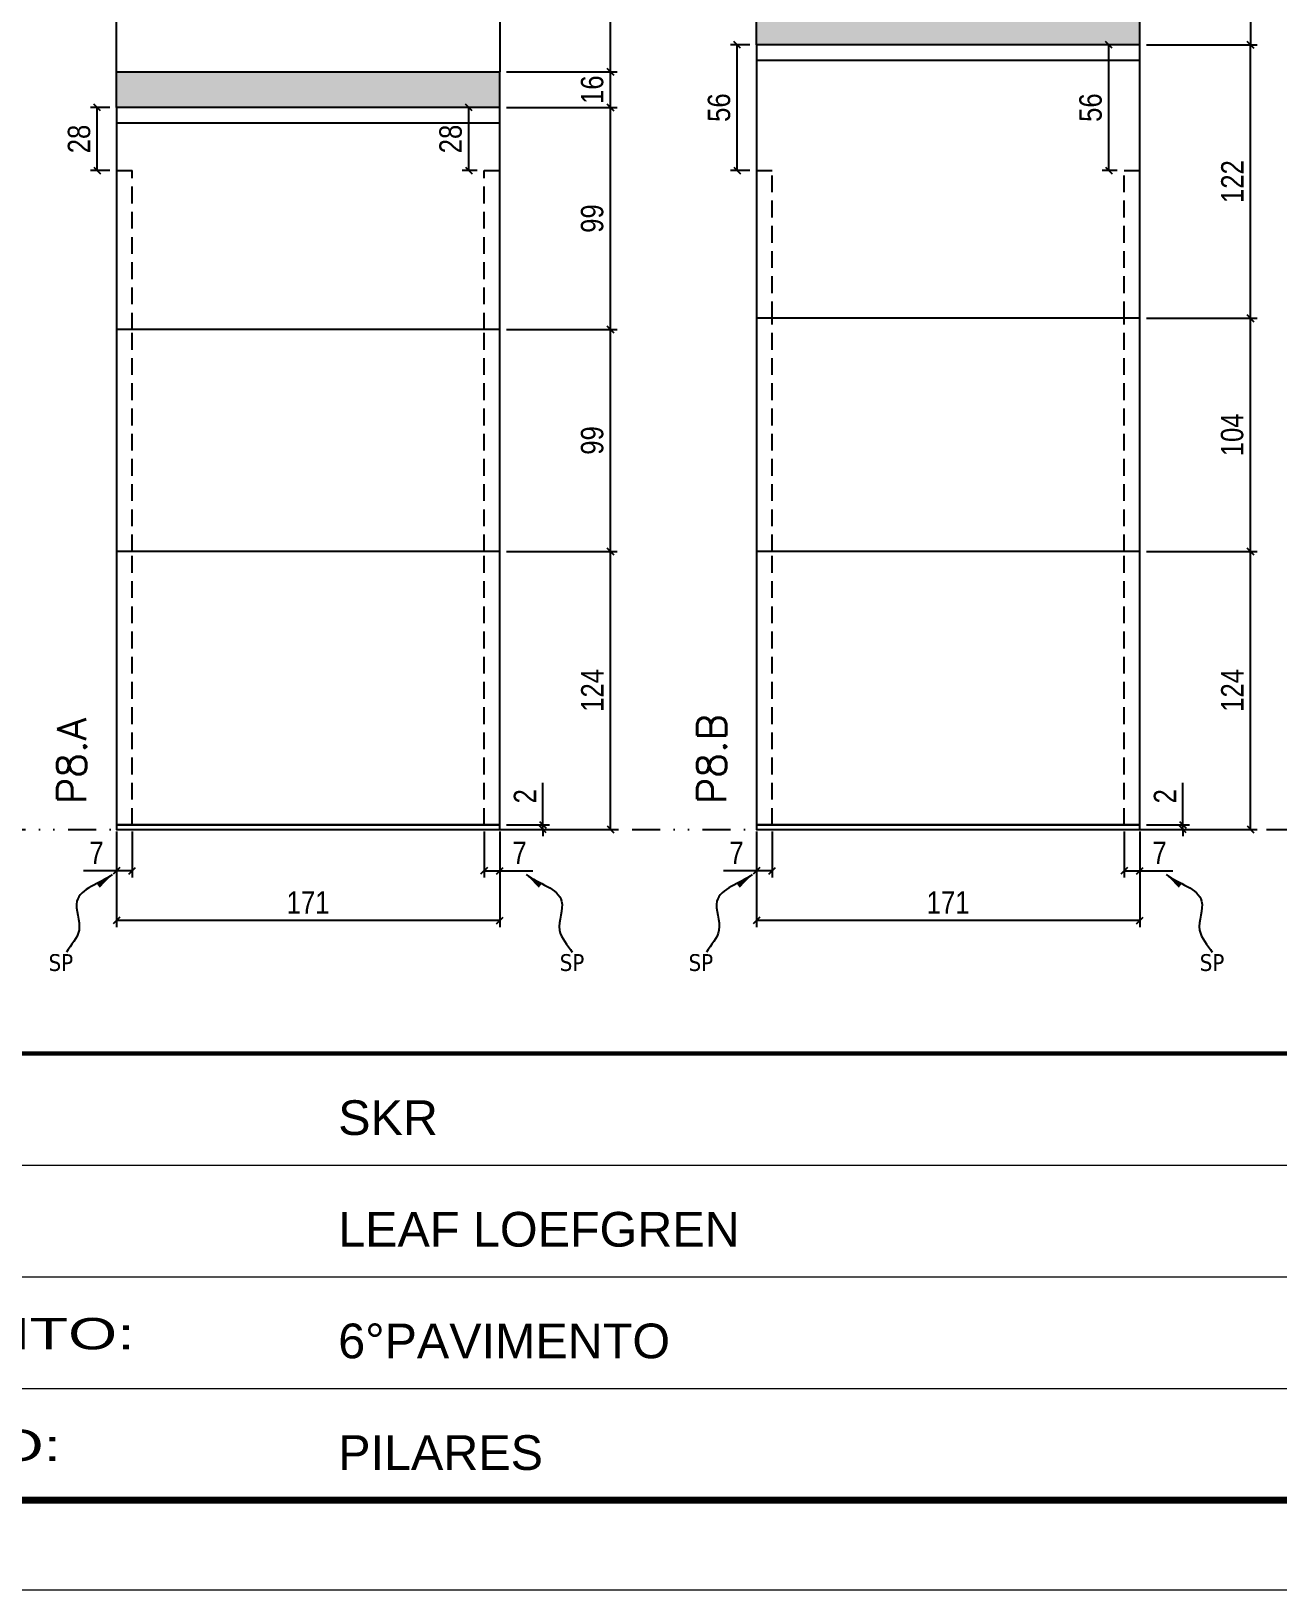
# Model space of a CAD drawing. Extents: x 14400 to 27878, y -21631 to 6985.
# Drawn here: x 18159 to 18715, y 3638 to 4333 of the extents above; entities that cross this region are included whole.
import ezdxf

# ---------------------------------------------------------------- set-up
doc = ezdxf.new("R2010")
doc.units = 0
for name, pattern in [('CONTINUO', [0]), ('DASHED', [0.75, 0.5, -0.25]), ('DIVIDE2', [0.625, 0.25, -0.125, 0, -0.125, 0, -0.125]), ('HIDDEN', [0.375, 0.25, -0.125])]:
    doc.linetypes.add(name, pattern=pattern)
for name, color, linetype in [('COTA', 241, 'Continuous'), ('Nível', 160, 'Continuous'), ('Painéis', 200, 'Continuous'), ('SARR_2.2x7', 40, 'Continuous'), ('Sarrafo de Pressão', 42, 'HIDDEN'), ('texto', 7, 'Continuous')]:
    doc.layers.add(name, color=color, linetype=linetype)
for name, color, linetype, lineweight in [('Folhas', 255, 'Continuous', 9), ('SARRAFO DE PRESSAO', 251, 'DASHED', 9), ('Texto Seção', 7, 'Continuous', 15)]:
    doc.layers.add(name, color=color, linetype=linetype, lineweight=lineweight)
doc.styles.add('ARIAL', font='arial.ttf')
doc.styles.add('COTA TECNICA', font='techl___.ttf', dxfattribs={"height": 10})
doc.styles.add('COTA TECNICA-50', font='techl___.ttf', dxfattribs={"height": 10})
doc.styles.add('REGUA-120', font='ROMANS.shx', dxfattribs={"height": 15})
doc.styles.get("Standard").update_dxf_attribs({"font": 'arial.ttf'})
doc.styles.add('Tecnologia', font='')
doc.styles.get('Tecnologia').set_extended_font_data('Forgotten Futurist')
doc.dimstyles.new('COTA PAINEL-50', dxfattribs={"dimtxt": 10, "dimasz": 3, "dimexe": 3, "dimexo": 3, "dimgap": 3, "dimtad": 1, "dimdec": 1, "dimzin": 12, "dimdsep": 46, "dimtxsty": 'COTA TECNICA-50', "dimblk1": 'OBLIQUE', "dimblk2": 'OBLIQUE', "dimsah": 1, "dimcen": 0.9, "dimclrd": 4, "dimclre": 4, "dimclrt": 240, "dimadec": 1, "dimazin": 3, "dimtfac": 1, "dimtdec": 1, "dimtmove": 0, "dimatfit": 3, "dimfxl": 1, "dimtolj": 1, "dimtzin": 12, "dimarcsym": 0})
doc.dimstyles.new('PAINEL', dxfattribs={"dimtxt": 10, "dimasz": 3, "dimexe": 3, "dimexo": 3, "dimgap": 3, "dimtad": 1, "dimdec": 1, "dimzin": 12, "dimdsep": 46, "dimtxsty": 'COTA TECNICA', "dimblk1": 'OBLIQUE', "dimblk2": 'OBLIQUE', "dimsah": 1, "dimcen": 0.9, "dimclrd": 4, "dimclre": 4, "dimclrt": 240, "dimadec": 1, "dimazin": 3, "dimtfac": 1, "dimtdec": 1, "dimtmove": 0, "dimatfit": 3, "dimfxl": 1, "dimtolj": 1, "dimtzin": 12, "dimarcsym": 0})
doc.dimstyles.get("Standard").update_dxf_attribs({"dimtxt": 0.18, "dimasz": 0.18, "dimexe": 0.18, "dimexo": 0.0625, "dimgap": 0.09, "dimtad": 0, "dimtih": 1, "dimtoh": 1, "dimdec": 4, "dimzin": 0, "dimdsep": 46, "dimtxsty": 'Standard', "dimcen": 0.09, "dimadec": 0, "dimazin": 0, "dimtfac": 1, "dimtdec": 4, "dimtofl": 0, "dimtmove": 0, "dimatfit": 3, "dimfxl": 1, "dimtolj": 1, "dimtzin": 0, "dimarcsym": 0})

# ---------------------------------------------------------------- blocks, each defined once
blk = doc.blocks.new('9999999999')
at = {"color": 30, "linetype": 'CONTINUO'}
for p, q in [((98564.56, 34379.64), (99583.98, 34379.64)), ((98564.56, 34329.83), (99487.98, 34329.83)), ((98564.56, 34280.02), (99487.98, 34280.02))]:
    blk.add_line(p, q, dxfattribs=at)
at = {"color": 30, "linetype": 'CONTINUO', "const_width": 2}
blk.add_lwpolyline([(99583.98, 34230.21), (99583.98, 34414.45, 0.414214), (99568.98, 34429.45), (98228.98, 34429.45, 0.414214), (98213.98, 34414.45), (98213.98, 34245.21, 0.414214), (98228.98, 34230.21), (99583.98, 34230.21)], format="xyb", dxfattribs=at)
at = {"layer": 'Folhas'}
blk.add_lwpolyline([(98138.98, 34190.21), (99623.98, 34190.21), (99623.98, 35240.21), (98138.98, 35240.21)], close=True, dxfattribs=at)
at = {"layer": 'Folhas', "color": 30, "const_width": 3}
blk.add_lwpolyline([(98213.98, 34230.21), (99583.98, 34230.21), (99583.98, 35200.21), (98213.98, 35200.21)], close=True, dxfattribs=at)
at = {"color": 7, "linetype": 'Continuous', "ltscale": 5, "style": 'ARIAL'}
for s, height, p in [('SKR', 15.483, (98837.68, 34393.13)), ('LEAF LOEFGREN', 15.4829, (98837.68, 34343.32)), ('6°PAVIMENTO', 15.4829, (98837.68, 34293.51)), ('PILARES', 15.483, (98837.68, 34243.7))]:
    blk.add_text(s, height=height, dxfattribs=at).set_placement(p)
at = {"layer": 'Folhas', "color": 7, "style": 'Tecnologia', "width": 1.5}
for s, p in [('PAVIMENTO:', (98573.65, 34297.5)), ('PROJETO:', (98573.65, 34247.69))]:
    blk.add_text(s, height=14, dxfattribs=at).set_placement(p)
blk = doc.blocks.new('_Oblique')
at = {"color": 0, "linetype": 'ByBlock', "lineweight": -2}
blk.add_line((-0.5, -0.5), (0.5, 0.5), dxfattribs=at)
blk = doc.blocks.new('*D2675')
at = {"layer": 'COTA', "color": 4, "lineweight": -2, "transparency": 16777216}
for p, q in [((18196.72, 3975.86), (18196.72, 3933.18)), ((18367.72, 3975.86), (18367.72, 3933.18)), ((18367.72, 3936.18), (18196.72, 3936.18))]:
    blk.add_line(p, q, dxfattribs=at)
at = {"layer": 'Defpoints', "color": 0, "transparency": 16777216}
for p in [(18196.72, 3978.86), (18367.72, 3978.86), (18196.72, 3936.18)]:
    blk.add_point(p, dxfattribs=at)
at = {"layer": 'COTA', "color": 4, "lineweight": -2, "transparency": 16777216, "xscale": 3, "yscale": 3, "zscale": 3, "rotation": 180}
blk.add_blockref('_Oblique', (18196.72, 3936.18), dxfattribs=at)
at = {"layer": 'COTA', "color": 4, "lineweight": -2, "transparency": 16777216, "xscale": 3, "yscale": 3, "zscale": 3}
blk.add_blockref('_Oblique', (18367.72, 3936.18), dxfattribs=at)
at = {"layer": 'COTA', "color": 240, "transparency": 16777216, "insert": (18282.22, 3944.26), "char_height": 10, "attachment_point": 5, "style": 'COTA TECNICA'}
blk.add_mtext('\\A1;171', dxfattribs=at)
blk = doc.blocks.new('*D2676')
at = {"layer": 'COTA', "color": 4, "lineweight": -2, "transparency": 16777216}
for p, q in [((18360.72, 3975.86), (18360.72, 3955.35)), ((18367.72, 3973.86), (18367.72, 3955.35)), ((18360.72, 3958.35), (18367.72, 3958.35)), ((18367.72, 3958.35), (18382.46, 3958.35))]:
    blk.add_line(p, q, dxfattribs=at)
at = {"layer": 'Defpoints', "color": 0, "transparency": 16777216}
for p in [(18360.72, 3978.86), (18367.72, 3976.86), (18367.72, 3958.35)]:
    blk.add_point(p, dxfattribs=at)
at = {"layer": 'COTA', "color": 4, "lineweight": -2, "transparency": 16777216, "xscale": 3, "yscale": 3, "zscale": 3, "rotation": 180}
blk.add_blockref('_Oblique', (18360.72, 3958.35), dxfattribs=at)
at = {"layer": 'COTA', "color": 4, "lineweight": -2, "transparency": 16777216, "xscale": 3, "yscale": 3, "zscale": 3}
blk.add_blockref('_Oblique', (18367.72, 3958.35), dxfattribs=at)
at = {"layer": 'COTA', "color": 240, "transparency": 16777216, "insert": (18376.59, 3966.42), "char_height": 10, "attachment_point": 5, "style": 'COTA TECNICA-50'}
blk.add_mtext('\\A1;7', dxfattribs=at)
blk = doc.blocks.new('*D2677')
at = {"layer": 'COTA', "color": 4, "lineweight": -2, "transparency": 16777216}
for p, q in [((18196.72, 3973.86), (18196.72, 3955.35)), ((18203.72, 3975.86), (18203.72, 3955.35)), ((18196.72, 3958.35), (18181.99, 3958.35)), ((18203.72, 3958.35), (18196.72, 3958.35))]:
    blk.add_line(p, q, dxfattribs=at)
at = {"layer": 'Defpoints', "color": 0, "transparency": 16777216}
for p in [(18203.72, 3978.86), (18196.72, 3976.86), (18196.72, 3958.35)]:
    blk.add_point(p, dxfattribs=at)
at = {"layer": 'COTA', "color": 4, "lineweight": -2, "transparency": 16777216, "xscale": 3, "yscale": 3, "zscale": 3, "rotation": 180}
blk.add_blockref('_Oblique', (18196.72, 3958.35), dxfattribs=at)
at = {"layer": 'COTA', "color": 4, "lineweight": -2, "transparency": 16777216, "xscale": 3, "yscale": 3, "zscale": 3}
blk.add_blockref('_Oblique', (18203.72, 3958.35), dxfattribs=at)
at = {"layer": 'COTA', "color": 240, "transparency": 16777216, "insert": (18187.86, 3966.42), "char_height": 10, "attachment_point": 5, "style": 'COTA TECNICA-50'}
blk.add_mtext('\\A1;7', dxfattribs=at)
blk = doc.blocks.new('*D2679')
at = {"layer": 'COTA', "color": 4, "linetype": 'ByBlock', "lineweight": -2, "transparency": 16777216}
for p, q in [((18370.72, 4100.86), (18420.09, 4100.86)), ((18417.09, 3976.86), (18417.09, 4100.86)), ((18370.72, 3976.86), (18420.09, 3976.86))]:
    blk.add_line(p, q, dxfattribs=at)
at = {"layer": 'Defpoints', "color": 0, "linetype": 'ByBlock', "transparency": 16777216}
for p in [(18367.72, 4100.86), (18417.09, 4100.86), (18367.72, 3976.86)]:
    blk.add_point(p, dxfattribs=at)
at = {"layer": 'COTA', "color": 4, "linetype": 'ByBlock', "lineweight": -2, "transparency": 16777216, "xscale": 3, "yscale": 3, "zscale": 3}
for p, rotation in [((18417.09, 4100.86), 90), ((18417.09, 3976.86), 270)]:
    blk.add_blockref('_Oblique', p, dxfattribs=dict(at, rotation=rotation))
at = {"layer": 'COTA', "color": 240, "linetype": 'ByBlock', "transparency": 16777216, "insert": (18409.02, 4038.86), "char_height": 10, "attachment_point": 5, "rotation": 90, "style": 'COTA TECNICA'}
blk.add_mtext('\\A1;124', dxfattribs=at)
blk = doc.blocks.new('*D2678')
at = {"layer": 'COTA', "color": 4, "lineweight": -2, "transparency": 16777216}
for p, q in [((18386.98, 3978.86), (18386.98, 3997.66)), ((18370.72, 3978.86), (18389.98, 3978.86)), ((18386.98, 3976.86), (18386.98, 3978.86)), ((18370.72, 3976.86), (18389.98, 3976.86)), ((18386.98, 3976.86), (18386.98, 3973.86))]:
    blk.add_line(p, q, dxfattribs=at)
at = {"layer": 'Defpoints', "color": 0, "transparency": 16777216}
for p in [(18367.72, 3978.86), (18367.72, 3976.86), (18386.98, 3976.86)]:
    blk.add_point(p, dxfattribs=at)
at = {"layer": 'COTA', "color": 4, "lineweight": -2, "transparency": 16777216, "xscale": 3, "yscale": 3, "zscale": 3}
for p, rotation in [((18386.98, 3978.86), 270), ((18386.98, 3976.86), 90)]:
    blk.add_blockref('_Oblique', p, dxfattribs=dict(at, rotation=rotation))
at = {"layer": 'COTA', "color": 240, "transparency": 16777216, "insert": (18378.98, 3991.61), "char_height": 10, "attachment_point": 5, "rotation": 90, "style": 'COTA TECNICA-50'}
blk.add_mtext('\\A1;2', dxfattribs=at)
blk = doc.blocks.new('*D2680')
at = {"layer": 'COTA', "color": 4, "linetype": 'ByBlock', "lineweight": -2, "transparency": 16777216}
for p, q in [((18370.72, 4100.86), (18420.09, 4100.86)), ((18417.09, 3976.86), (18417.09, 4100.86)), ((18370.72, 3976.86), (18420.09, 3976.86))]:
    blk.add_line(p, q, dxfattribs=at)
at = {"layer": 'Defpoints', "color": 0, "linetype": 'ByBlock', "transparency": 16777216}
for p in [(18367.72, 4100.86), (18417.09, 4100.86), (18367.72, 3976.86)]:
    blk.add_point(p, dxfattribs=at)
at = {"layer": 'COTA', "color": 4, "linetype": 'ByBlock', "lineweight": -2, "transparency": 16777216, "xscale": 3, "yscale": 3, "zscale": 3}
for p, rotation in [((18417.09, 4100.86), 90), ((18417.09, 3976.86), 270)]:
    blk.add_blockref('_Oblique', p, dxfattribs=dict(at, rotation=rotation))
at = {"layer": 'COTA', "color": 240, "linetype": 'ByBlock', "transparency": 16777216, "insert": (18409.02, 4038.86), "char_height": 10, "attachment_point": 5, "rotation": 90, "style": 'COTA TECNICA'}
blk.add_mtext('\\A1;124', dxfattribs=at)
blk = doc.blocks.new('*D2681')
at = {"layer": 'COTA', "color": 4, "lineweight": -2, "transparency": 16777216}
for p, q in [((18370.72, 4199.86), (18420.09, 4199.86)), ((18417.09, 4100.86), (18417.09, 4199.86)), ((18370.72, 4100.86), (18420.09, 4100.86))]:
    blk.add_line(p, q, dxfattribs=at)
at = {"layer": 'Defpoints', "color": 0, "transparency": 16777216}
for p in [(18367.72, 4199.86), (18417.09, 4199.86), (18367.72, 4100.86)]:
    blk.add_point(p, dxfattribs=at)
at = {"layer": 'COTA', "color": 4, "lineweight": -2, "transparency": 16777216, "xscale": 3, "yscale": 3, "zscale": 3}
for p, rotation in [((18417.09, 4199.86), 90), ((18417.09, 4100.86), 270)]:
    blk.add_blockref('_Oblique', p, dxfattribs=dict(at, rotation=rotation))
at = {"layer": 'COTA', "color": 240, "transparency": 16777216, "insert": (18409, 4150.36), "char_height": 10, "attachment_point": 5, "rotation": 90, "style": 'COTA TECNICA-50'}
blk.add_mtext('\\A1;99', dxfattribs=at)
blk = doc.blocks.new('*D2682')
at = {"layer": 'COTA', "color": 4, "lineweight": -2, "transparency": 16777216}
for p, q in [((18370.72, 4298.86), (18420.09, 4298.86)), ((18417.09, 4199.86), (18417.09, 4298.86)), ((18370.72, 4199.86), (18420.09, 4199.86))]:
    blk.add_line(p, q, dxfattribs=at)
at = {"layer": 'Defpoints', "color": 0, "transparency": 16777216}
for p in [(18367.72, 4298.86), (18417.09, 4298.86), (18367.72, 4199.86)]:
    blk.add_point(p, dxfattribs=at)
at = {"layer": 'COTA', "color": 4, "lineweight": -2, "transparency": 16777216, "xscale": 3, "yscale": 3, "zscale": 3}
for p, rotation in [((18417.09, 4298.86), 90), ((18417.09, 4199.86), 270)]:
    blk.add_blockref('_Oblique', p, dxfattribs=dict(at, rotation=rotation))
at = {"layer": 'COTA', "color": 240, "transparency": 16777216, "insert": (18409, 4249.36), "char_height": 10, "attachment_point": 5, "rotation": 90, "style": 'COTA TECNICA'}
blk.add_mtext('\\A1;99', dxfattribs=at)
blk = doc.blocks.new('*D2683')
at = {"layer": 'COTA', "color": 4, "lineweight": -2, "transparency": 16777216}
for p, q in [((18193.72, 4298.86), (18185.2, 4298.86)), ((18188.2, 4270.86), (18188.2, 4298.86)), ((18193.72, 4270.86), (18185.2, 4270.86))]:
    blk.add_line(p, q, dxfattribs=at)
at = {"layer": 'Defpoints', "color": 0, "transparency": 16777216}
for p in [(18188.2, 4298.86), (18196.72, 4298.86), (18196.72, 4270.86)]:
    blk.add_point(p, dxfattribs=at)
at = {"layer": 'COTA', "color": 4, "lineweight": -2, "transparency": 16777216, "xscale": 3, "yscale": 3, "zscale": 3}
for p, rotation in [((18188.2, 4298.86), 90), ((18188.2, 4270.86), 270)]:
    blk.add_blockref('_Oblique', p, dxfattribs=dict(at, rotation=rotation))
at = {"layer": 'COTA', "color": 240, "transparency": 16777216, "insert": (18180.1, 4284.86), "char_height": 10, "attachment_point": 5, "rotation": 90, "style": 'COTA TECNICA'}
blk.add_mtext('\\A1;28', dxfattribs=at)
blk = doc.blocks.new('*D2684')
at = {"layer": 'COTA', "color": 4, "lineweight": -2, "transparency": 16777216}
for p, q in [((18357.72, 4298.86), (18350.94, 4298.86)), ((18353.94, 4270.86), (18353.94, 4298.86)), ((18357.72, 4270.86), (18350.94, 4270.86))]:
    blk.add_line(p, q, dxfattribs=at)
at = {"layer": 'Defpoints', "color": 0, "transparency": 16777216}
for p in [(18353.94, 4298.86), (18360.72, 4298.86), (18360.72, 4270.86)]:
    blk.add_point(p, dxfattribs=at)
at = {"layer": 'COTA', "color": 4, "lineweight": -2, "transparency": 16777216, "xscale": 3, "yscale": 3, "zscale": 3}
for p, rotation in [((18353.94, 4298.86), 90), ((18353.94, 4270.86), 270)]:
    blk.add_blockref('_Oblique', p, dxfattribs=dict(at, rotation=rotation))
at = {"layer": 'COTA', "color": 240, "transparency": 16777216, "insert": (18345.84, 4284.86), "char_height": 10, "attachment_point": 5, "rotation": 90, "style": 'COTA TECNICA'}
blk.add_mtext('\\A1;28', dxfattribs=at)
blk = doc.blocks.new('*D2685')
at = {"layer": 'COTA', "color": 4, "lineweight": -2, "transparency": 16777216}
for p, q in [((18370.72, 4314.86), (18420.09, 4314.86)), ((18417.09, 4298.86), (18417.09, 4314.86)), ((18370.72, 4298.86), (18420.09, 4298.86))]:
    blk.add_line(p, q, dxfattribs=at)
at = {"layer": 'Defpoints', "color": 0, "transparency": 16777216}
for p in [(18367.72, 4314.86), (18417.09, 4314.86), (18367.72, 4298.86)]:
    blk.add_point(p, dxfattribs=at)
at = {"layer": 'COTA', "color": 4, "lineweight": -2, "transparency": 16777216, "xscale": 3, "yscale": 3, "zscale": 3}
for p, rotation in [((18417.09, 4314.86), 90), ((18417.09, 4298.86), 270)]:
    blk.add_blockref('_Oblique', p, dxfattribs=dict(at, rotation=rotation))
at = {"layer": 'COTA', "color": 240, "transparency": 16777216, "insert": (18408.99, 4306.86), "char_height": 10, "attachment_point": 5, "rotation": 90, "style": 'COTA TECNICA'}
blk.add_mtext('\\A1;16', dxfattribs=at)
blk = doc.blocks.new('*D2686')
at = {"layer": 'COTA', "color": 4, "lineweight": -2, "transparency": 16777216}
for p, q in [((18370.72, 4394.86), (18420.09, 4394.86)), ((18417.09, 4314.86), (18417.09, 4394.86)), ((18370.72, 4314.86), (18420.09, 4314.86))]:
    blk.add_line(p, q, dxfattribs=at)
at = {"layer": 'Defpoints', "color": 0, "transparency": 16777216}
for p in [(18367.72, 4394.86), (18417.09, 4394.86), (18367.72, 4314.86)]:
    blk.add_point(p, dxfattribs=at)
at = {"layer": 'COTA', "color": 4, "lineweight": -2, "transparency": 16777216, "xscale": 3, "yscale": 3, "zscale": 3}
for p, rotation in [((18417.09, 4394.86), 90), ((18417.09, 4314.86), 270)]:
    blk.add_blockref('_Oblique', p, dxfattribs=dict(at, rotation=rotation))
at = {"layer": 'COTA', "color": 240, "transparency": 16777216, "insert": (18408.97, 4354.86), "char_height": 10, "attachment_point": 5, "rotation": 90, "style": 'COTA TECNICA'}
blk.add_mtext('\\A1;80', dxfattribs=at)
blk = doc.blocks.new('*D2687')
at = {"layer": 'COTA', "color": 4, "lineweight": -2, "transparency": 16777216}
for p, q in [((18482.23, 3975.86), (18482.23, 3933.18)), ((18653.23, 3975.86), (18653.23, 3933.18)), ((18653.23, 3936.18), (18482.23, 3936.18))]:
    blk.add_line(p, q, dxfattribs=at)
at = {"layer": 'Defpoints', "color": 0, "transparency": 16777216}
for p in [(18482.23, 3978.86), (18653.23, 3978.86), (18482.23, 3936.18)]:
    blk.add_point(p, dxfattribs=at)
at = {"layer": 'COTA', "color": 4, "lineweight": -2, "transparency": 16777216, "xscale": 3, "yscale": 3, "zscale": 3, "rotation": 180}
blk.add_blockref('_Oblique', (18482.23, 3936.18), dxfattribs=at)
at = {"layer": 'COTA', "color": 4, "lineweight": -2, "transparency": 16777216, "xscale": 3, "yscale": 3, "zscale": 3}
blk.add_blockref('_Oblique', (18653.23, 3936.18), dxfattribs=at)
at = {"layer": 'COTA', "color": 240, "transparency": 16777216, "insert": (18567.73, 3944.26), "char_height": 10, "attachment_point": 5, "style": 'COTA TECNICA'}
blk.add_mtext('\\A1;171', dxfattribs=at)
blk = doc.blocks.new('*D2688')
at = {"layer": 'COTA', "color": 4, "lineweight": -2, "transparency": 16777216}
for p, q in [((18646.23, 3975.86), (18646.23, 3955.35)), ((18653.23, 3973.86), (18653.23, 3955.35)), ((18646.23, 3958.35), (18653.23, 3958.35)), ((18653.23, 3958.35), (18667.96, 3958.35))]:
    blk.add_line(p, q, dxfattribs=at)
at = {"layer": 'Defpoints', "color": 0, "transparency": 16777216}
for p in [(18646.23, 3978.86), (18653.23, 3976.86), (18653.23, 3958.35)]:
    blk.add_point(p, dxfattribs=at)
at = {"layer": 'COTA', "color": 4, "lineweight": -2, "transparency": 16777216, "xscale": 3, "yscale": 3, "zscale": 3, "rotation": 180}
blk.add_blockref('_Oblique', (18646.23, 3958.35), dxfattribs=at)
at = {"layer": 'COTA', "color": 4, "lineweight": -2, "transparency": 16777216, "xscale": 3, "yscale": 3, "zscale": 3}
blk.add_blockref('_Oblique', (18653.23, 3958.35), dxfattribs=at)
at = {"layer": 'COTA', "color": 240, "transparency": 16777216, "insert": (18662.09, 3966.42), "char_height": 10, "attachment_point": 5, "style": 'COTA TECNICA-50'}
blk.add_mtext('\\A1;7', dxfattribs=at)
blk = doc.blocks.new('*D2689')
at = {"layer": 'COTA', "color": 4, "lineweight": -2, "transparency": 16777216}
for p, q in [((18482.23, 3973.86), (18482.23, 3955.35)), ((18489.23, 3975.86), (18489.23, 3955.35)), ((18482.23, 3958.35), (18467.5, 3958.35)), ((18489.23, 3958.35), (18482.23, 3958.35))]:
    blk.add_line(p, q, dxfattribs=at)
at = {"layer": 'Defpoints', "color": 0, "transparency": 16777216}
for p in [(18489.23, 3978.86), (18482.23, 3976.86), (18482.23, 3958.35)]:
    blk.add_point(p, dxfattribs=at)
at = {"layer": 'COTA', "color": 4, "lineweight": -2, "transparency": 16777216, "xscale": 3, "yscale": 3, "zscale": 3, "rotation": 180}
blk.add_blockref('_Oblique', (18482.23, 3958.35), dxfattribs=at)
at = {"layer": 'COTA', "color": 4, "lineweight": -2, "transparency": 16777216, "xscale": 3, "yscale": 3, "zscale": 3}
blk.add_blockref('_Oblique', (18489.23, 3958.35), dxfattribs=at)
at = {"layer": 'COTA', "color": 240, "transparency": 16777216, "insert": (18473.36, 3966.42), "char_height": 10, "attachment_point": 5, "style": 'COTA TECNICA-50'}
blk.add_mtext('\\A1;7', dxfattribs=at)
blk = doc.blocks.new('*D2691')
at = {"layer": 'COTA', "color": 4, "linetype": 'ByBlock', "lineweight": -2, "transparency": 16777216}
for p, q in [((18656.23, 4100.86), (18705.6, 4100.86)), ((18702.6, 3976.86), (18702.6, 4100.86)), ((18656.23, 3976.86), (18705.6, 3976.86))]:
    blk.add_line(p, q, dxfattribs=at)
at = {"layer": 'Defpoints', "color": 0, "linetype": 'ByBlock', "transparency": 16777216}
for p in [(18653.23, 4100.86), (18702.6, 4100.86), (18653.23, 3976.86)]:
    blk.add_point(p, dxfattribs=at)
at = {"layer": 'COTA', "color": 4, "linetype": 'ByBlock', "lineweight": -2, "transparency": 16777216, "xscale": 3, "yscale": 3, "zscale": 3}
for p, rotation in [((18702.6, 4100.86), 90), ((18702.6, 3976.86), 270)]:
    blk.add_blockref('_Oblique', p, dxfattribs=dict(at, rotation=rotation))
at = {"layer": 'COTA', "color": 240, "linetype": 'ByBlock', "transparency": 16777216, "insert": (18694.52, 4038.86), "char_height": 10, "attachment_point": 5, "rotation": 90, "style": 'COTA TECNICA'}
blk.add_mtext('\\A1;124', dxfattribs=at)
blk = doc.blocks.new('*D2690')
at = {"layer": 'COTA', "color": 4, "lineweight": -2, "transparency": 16777216}
for p, q in [((18672.49, 3978.86), (18672.49, 3997.66)), ((18656.23, 3978.86), (18675.49, 3978.86)), ((18672.49, 3976.86), (18672.49, 3978.86)), ((18656.23, 3976.86), (18675.49, 3976.86)), ((18672.49, 3976.86), (18672.49, 3973.86))]:
    blk.add_line(p, q, dxfattribs=at)
at = {"layer": 'Defpoints', "color": 0, "transparency": 16777216}
for p in [(18653.23, 3978.86), (18653.23, 3976.86), (18672.49, 3976.86)]:
    blk.add_point(p, dxfattribs=at)
at = {"layer": 'COTA', "color": 4, "lineweight": -2, "transparency": 16777216, "xscale": 3, "yscale": 3, "zscale": 3}
for p, rotation in [((18672.49, 3978.86), 270), ((18672.49, 3976.86), 90)]:
    blk.add_blockref('_Oblique', p, dxfattribs=dict(at, rotation=rotation))
at = {"layer": 'COTA', "color": 240, "transparency": 16777216, "insert": (18664.49, 3991.61), "char_height": 10, "attachment_point": 5, "rotation": 90, "style": 'COTA TECNICA-50'}
blk.add_mtext('\\A1;2', dxfattribs=at)
blk = doc.blocks.new('*D2692')
at = {"layer": 'COTA', "color": 4, "linetype": 'ByBlock', "lineweight": -2, "transparency": 16777216}
for p, q in [((18656.23, 4100.86), (18705.6, 4100.86)), ((18702.6, 3976.86), (18702.6, 4100.86)), ((18656.23, 3976.86), (18705.6, 3976.86))]:
    blk.add_line(p, q, dxfattribs=at)
at = {"layer": 'Defpoints', "color": 0, "linetype": 'ByBlock', "transparency": 16777216}
for p in [(18653.23, 4100.86), (18702.6, 4100.86), (18653.23, 3976.86)]:
    blk.add_point(p, dxfattribs=at)
at = {"layer": 'COTA', "color": 4, "linetype": 'ByBlock', "lineweight": -2, "transparency": 16777216, "xscale": 3, "yscale": 3, "zscale": 3}
for p, rotation in [((18702.6, 4100.86), 90), ((18702.6, 3976.86), 270)]:
    blk.add_blockref('_Oblique', p, dxfattribs=dict(at, rotation=rotation))
at = {"layer": 'COTA', "color": 240, "linetype": 'ByBlock', "transparency": 16777216, "insert": (18694.52, 4038.86), "char_height": 10, "attachment_point": 5, "rotation": 90, "style": 'COTA TECNICA'}
blk.add_mtext('\\A1;124', dxfattribs=at)
blk = doc.blocks.new('*D2694')
at = {"layer": 'COTA', "color": 4, "lineweight": -2, "transparency": 16777216}
for p, q in [((18479.23, 4326.86), (18470.7, 4326.86)), ((18473.7, 4270.86), (18473.7, 4326.86)), ((18479.23, 4270.86), (18470.7, 4270.86))]:
    blk.add_line(p, q, dxfattribs=at)
at = {"layer": 'Defpoints', "color": 0, "transparency": 16777216}
for p in [(18473.7, 4326.86), (18482.23, 4326.86), (18482.23, 4270.86)]:
    blk.add_point(p, dxfattribs=at)
at = {"layer": 'COTA', "color": 4, "lineweight": -2, "transparency": 16777216, "xscale": 3, "yscale": 3, "zscale": 3}
for p, rotation in [((18473.7, 4326.86), 90), ((18473.7, 4270.86), 270)]:
    blk.add_blockref('_Oblique', p, dxfattribs=dict(at, rotation=rotation))
at = {"layer": 'COTA', "color": 240, "transparency": 16777216, "insert": (18465.59, 4298.86), "char_height": 10, "attachment_point": 5, "rotation": 90, "style": 'COTA TECNICA'}
blk.add_mtext('\\A1;56', dxfattribs=at)
blk = doc.blocks.new('*D2693')
at = {"layer": 'COTA', "color": 4, "lineweight": -2, "transparency": 16777216}
for p, q in [((18643.23, 4326.86), (18636.44, 4326.86)), ((18639.44, 4270.86), (18639.44, 4326.86)), ((18643.23, 4270.86), (18636.44, 4270.86))]:
    blk.add_line(p, q, dxfattribs=at)
at = {"layer": 'Defpoints', "color": 0, "transparency": 16777216}
for p in [(18639.44, 4326.86), (18646.23, 4326.86), (18646.23, 4270.86)]:
    blk.add_point(p, dxfattribs=at)
at = {"layer": 'COTA', "color": 4, "lineweight": -2, "transparency": 16777216, "xscale": 3, "yscale": 3, "zscale": 3}
for p, rotation in [((18639.44, 4326.86), 90), ((18639.44, 4270.86), 270)]:
    blk.add_blockref('_Oblique', p, dxfattribs=dict(at, rotation=rotation))
at = {"layer": 'COTA', "color": 240, "transparency": 16777216, "insert": (18631.33, 4298.86), "char_height": 10, "attachment_point": 5, "rotation": 90, "style": 'COTA TECNICA'}
blk.add_mtext('\\A1;56', dxfattribs=at)
blk = doc.blocks.new('*D2695')
at = {"layer": 'COTA', "color": 4, "lineweight": -2, "transparency": 16777216}
for p, q in [((18656.23, 4204.86), (18705.6, 4204.86)), ((18702.6, 4100.86), (18702.6, 4204.86)), ((18656.23, 4100.86), (18705.6, 4100.86))]:
    blk.add_line(p, q, dxfattribs=at)
at = {"layer": 'Defpoints', "color": 0, "transparency": 16777216}
for p in [(18653.23, 4204.86), (18702.6, 4204.86), (18653.23, 4100.86)]:
    blk.add_point(p, dxfattribs=at)
at = {"layer": 'COTA', "color": 4, "lineweight": -2, "transparency": 16777216, "xscale": 3, "yscale": 3, "zscale": 3}
for p, rotation in [((18702.6, 4204.86), 90), ((18702.6, 4100.86), 270)]:
    blk.add_blockref('_Oblique', p, dxfattribs=dict(at, rotation=rotation))
at = {"layer": 'COTA', "color": 240, "transparency": 16777216, "insert": (18694.49, 4152.86), "char_height": 10, "attachment_point": 5, "rotation": 90, "style": 'COTA TECNICA'}
blk.add_mtext('\\A1;104', dxfattribs=at)
blk = doc.blocks.new('*D2696')
at = {"layer": 'COTA', "color": 4, "lineweight": -2, "transparency": 16777216}
for p, q in [((18656.23, 4326.86), (18705.6, 4326.86)), ((18702.6, 4204.86), (18702.6, 4326.86)), ((18656.23, 4204.86), (18705.6, 4204.86))]:
    blk.add_line(p, q, dxfattribs=at)
at = {"layer": 'Defpoints', "color": 0, "transparency": 16777216}
for p in [(18653.23, 4326.86), (18702.6, 4326.86), (18653.23, 4204.86)]:
    blk.add_point(p, dxfattribs=at)
at = {"layer": 'COTA', "color": 4, "lineweight": -2, "transparency": 16777216, "xscale": 3, "yscale": 3, "zscale": 3}
for p, rotation in [((18702.6, 4326.86), 90), ((18702.6, 4204.86), 270)]:
    blk.add_blockref('_Oblique', p, dxfattribs=dict(at, rotation=rotation))
at = {"layer": 'COTA', "color": 240, "transparency": 16777216, "insert": (18694.54, 4265.86), "char_height": 10, "attachment_point": 5, "rotation": 90, "style": 'COTA TECNICA'}
blk.add_mtext('\\A1;122', dxfattribs=at)
blk = doc.blocks.new('*D4108')
at = {"layer": 'COTA', "color": 4, "lineweight": -2, "transparency": 16777216}
for p, q in [((18656.23, 4394.86), (18705.6, 4394.86)), ((18702.6, 4394.86), (18702.6, 4326.86)), ((18656.23, 4326.86), (18705.6, 4326.86))]:
    blk.add_line(p, q, dxfattribs=at)
at = {"layer": 'Defpoints', "color": 0, "transparency": 16777216}
for p in [(18653.23, 4394.86), (18653.23, 4326.86), (18702.6, 4326.86)]:
    blk.add_point(p, dxfattribs=at)
at = {"layer": 'COTA', "color": 4, "lineweight": -2, "transparency": 16777216, "xscale": 3, "yscale": 3, "zscale": 3}
for p, rotation in [((18702.6, 4394.86), 90), ((18702.6, 4326.86), 270)]:
    blk.add_blockref('_Oblique', p, dxfattribs=dict(at, rotation=rotation))
at = {"layer": 'COTA', "color": 240, "transparency": 16777216, "insert": (18694.47, 4360.86), "char_height": 10, "attachment_point": 5, "rotation": 90, "style": 'COTA TECNICA'}
blk.add_mtext('\\A1;68', dxfattribs=at)

msp = doc.modelspace()

# ---------------------------------------------------------------- hatches: boundary and pattern name
at = {"layer": 'COTA'}
h = msp.add_hatch(dxfattribs=at)
h.set_pattern_fill('AR-CONC', color=256, scale=0.03)
h.set_pattern_definition([(50, (285.5047, 80), (5.4655401, -0.4781726), [0.5715, -6.2865]), (355, (285.5047, 80), (-1.0573026, 5.7317054), [0.4572, -5.0292175]), (100.451445, (285.96, 79.96), (4.4082374, 5.2535326), [0.4857003, -5.3427073]), (46.1842, (285.505, 81.524), (8.1323712, -1.2612698), [0.85725, -9.42975]), (96.63556, (286.182, 81.419), (7.122124, 7.4227837), [0.7285507, -8.0140682]), (351.18415, (285.505, 81.524), (7.122124, 7.4227837), [0.685799, -7.543792]), (21, (286.2667, 81.143), (4.5484317, -3.0679559), [0.5715, -6.2865]), (326, (286.2667, 81.143), (1.8540609, 5.525639), [0.4572, -5.0292]), (71.451445, (286.6457, 80.8873), (6.4024926, 2.457683), [0.4857003, -5.3426981]), (37.5, (285.5047, 80), (0.0926581, 2.53665117), [0, -4.96824, 0, -5.1054, 0, -5.04825]), (7.5, (285.5047, 80), (2.00458988, 3.00541724), [0, -2.91084, 0, -4.85394, 0, -1.92405]), (327.5, (283.8054, 80), (4.06771786, -0.17186232), [0, -1.905, 0, -5.9436, 0, -7.8867]), (317.5, (283.0434, 80), (4.44387544, 0.7627947), [0, -2.4765, 0, -3.94716, 0, -5.6007])])
h.paths.add_polyline_path([(18482.23, 4394.86), (18482.23, 4326.86), (18653.23, 4326.86), (18653.23, 4394.86)])
h = msp.add_hatch(dxfattribs=at)
h.set_pattern_fill('AR-CONC', color=256, scale=0.03)
h.paths.add_polyline_path([(18367.72, 4314.86), (18196.72, 4314.86), (18196.72, 4298.86), (18367.72, 4298.86)])

# ---------------------------------------------------------------- linework, layer by layer
for p, q in [((18482.23, 4326.86), (18482.23, 4394.86)), ((18653.23, 4326.86), (18653.23, 4394.86)), ((18196.72, 4298.86), (18196.72, 4314.86)), ((18367.72, 4298.86), (18367.72, 4314.86))]:
    msp.add_line(p, q, dxfattribs=at)
at = {"layer": 'Nível', "color": 4, "linetype": 'DIVIDE2', "ltscale": 50}
msp.add_line((17671.97, 3976.86), (19041.97, 3976.86), dxfattribs=at)
at = {"layer": 'Painéis'}
for p, q in [((18196.72, 4314.86), (18196.72, 4394.86)), ((18367.72, 4394.86), (18367.72, 4314.86)), ((18482.23, 4326.86), (18482.23, 3978.86)), ((18653.23, 4326.86), (18482.23, 4326.86)), ((18653.23, 3978.86), (18653.23, 4326.86)), ((18196.72, 4314.86), (18367.72, 4314.86)), ((18196.72, 4298.86), (18196.72, 3978.86)), ((18367.72, 4298.86), (18196.72, 4298.86)), ((18367.72, 3978.86), (18367.72, 4298.86)), ((18653.23, 4204.86), (18482.23, 4204.86)), ((18367.72, 4199.86), (18196.72, 4199.86)), ((18367.72, 4100.86), (18196.72, 4100.86)), ((18653.23, 4100.86), (18482.23, 4100.86)), ((18196.72, 3978.86), (18367.72, 3978.86)), ((18482.23, 3978.86), (18653.23, 3978.86))]:
    msp.add_line(p, q, dxfattribs=at)
for points in [[(18367.72, 3978.86), (18196.72, 3978.86), (18196.72, 3976.86), (18367.72, 3976.86)], [(18653.23, 3978.86), (18482.23, 3978.86), (18482.23, 3976.86), (18653.23, 3976.86)]]:
    msp.add_lwpolyline(points, close=True, dxfattribs=at)
at = {"layer": 'SARR_2.2x7'}
for p, q in [((18653.23, 4319.86), (18482.23, 4319.86)), ((18367.72, 4291.86), (18196.72, 4291.86))]:
    msp.add_line(p, q, dxfattribs=at)
at = {"layer": 'Sarrafo de Pressão', "ltscale": 30}
for p, q in [((18196.72, 4270.86), (18203.72, 4270.86)), ((18203.72, 4199.86), (18203.72, 4270.86)), ((18360.72, 4270.86), (18367.72, 4270.86)), ((18360.72, 4199.86), (18360.72, 4270.86)), ((18482.23, 4270.86), (18489.23, 4270.86)), ((18489.23, 4204.86), (18489.23, 4270.86)), ((18646.23, 4270.86), (18653.23, 4270.86)), ((18646.23, 4204.86), (18646.23, 4270.86)), ((18489.23, 4100.86), (18489.23, 4204.86)), ((18646.23, 4100.86), (18646.23, 4204.86)), ((18203.72, 4100.86), (18203.72, 4199.86)), ((18360.72, 4100.86), (18360.72, 4199.86)), ((18203.72, 3978.86), (18203.72, 4100.86)), ((18360.72, 3978.86), (18360.72, 4100.86)), ((18489.23, 3978.86), (18489.23, 4100.86)), ((18646.23, 3978.86), (18646.23, 4100.86))]:
    msp.add_line(p, q, dxfattribs=at)

# ---------------------------------------------------------------- block references
at = {"layer": 'SARRAFO DE PRESSAO', "color": 6, "linetype": 'ByBlock'}
msp.add_blockref('9999999999', (-80542.01, -30552.63), dxfattribs=at)

# ---------------------------------------------------------------- texts
at = {"layer": 'texto', "color": 0, "char_height": 7.5, "attachment_point": 5}
for insert in [(18171.95, 3917.37), (18399.97, 3917.37), (18457.45, 3917.37), (18685.48, 3917.37)]:
    msp.add_mtext('{\\fTahoma|b0|i0|c0|p34;\\C4;SP}', dxfattribs=dict(at, insert=insert))
at = {"layer": 'Texto Seção', "char_height": 13, "width": 285.3299, "attachment_point": 7, "rotation": 90, "style": 'REGUA-120'}
for s, insert in [('P8.B', (18468.76, 3988.11)), ('P8.A', (18183.25, 3988.11))]:
    msp.add_mtext(s, dxfattribs=dict(at, insert=insert))

# ---------------------------------------------------------------- dimensions: what is measured, and where the dimension line sits
at = {"layer": 'COTA'}
for base, p1, p2, angle, dimstyle, picture, middle in [((18417.09, 4394.86), (18367.72, 4314.86), (18367.72, 4394.86), 90, 'PAINEL', '*D2686', (18408.97, 4354.86)), ((18702.6, 4326.86), (18653.23, 4394.86), (18653.23, 4326.86), 90, 'PAINEL', '*D4108', (18694.47, 4360.86)), ((18473.7, 4326.86), (18482.23, 4270.86), (18482.23, 4326.86), 90, 'PAINEL', '*D2694', (18465.59, 4298.86)), ((18639.44, 4326.86), (18646.23, 4270.86), (18646.23, 4326.86), 90, 'PAINEL', '*D2693', (18631.33, 4298.86)), ((18188.2, 4298.86), (18196.72, 4270.86), (18196.72, 4298.86), 90, 'PAINEL', '*D2683', (18180.1, 4284.86)), ((18353.94, 4298.86), (18360.72, 4270.86), (18360.72, 4298.86), 90, 'PAINEL', '*D2684', (18345.84, 4284.86)), ((18417.09, 4298.86), (18367.72, 4199.86), (18367.72, 4298.86), 90, 'PAINEL', '*D2682', (18409, 4249.36)), ((18417.09, 4199.86), (18367.72, 4100.86), (18367.72, 4199.86), 90, 'COTA PAINEL-50', '*D2681', (18409, 4150.36)), ((18702.6, 4204.86), (18653.23, 4100.86), (18653.23, 4204.86), 90, 'PAINEL', '*D2695', (18694.49, 4152.86)), ((18196.72, 3958.35), (18203.72, 3978.86), (18196.72, 3976.86), 180, 'COTA PAINEL-50', '*D2677', (18187.86, 3966.42)), ((18482.23, 3958.35), (18489.23, 3978.86), (18482.23, 3976.86), 180, 'COTA PAINEL-50', '*D2689', (18473.36, 3966.42))]:
    dim = msp.add_linear_dim(base=base, p1=p1, p2=p2, angle=angle, dimstyle=dimstyle, dxfattribs=at)
    dim.commit()
    dim.dimension.update_dxf_attribs({"geometry": picture, "text_midpoint": middle})
for base, p1, p2, angle, override, picture, middle in [((18702.6, 4326.86), (18653.23, 4204.86), (18653.23, 4326.86), 90, {"dimtmove": 1}, '*D2696', (18694.54, 4265.86)), ((18196.72, 3936.18), (18367.72, 3978.86), (18196.72, 3978.86), 180, {"dimarcsym": 2}, '*D2675', (18282.22, 3944.26)), ((18482.23, 3936.18), (18653.23, 3978.86), (18482.23, 3978.86), 180, {"dimarcsym": 2}, '*D2687', (18567.73, 3944.26))]:
    dim = msp.add_linear_dim(base=base, p1=p1, p2=p2, angle=angle, dimstyle='PAINEL', override=override, dxfattribs=at)
    dim.commit()
    dim.dimension.update_dxf_attribs({"geometry": picture, "text_midpoint": middle})
for base, p1, p2, dimstyle, picture, middle in [((18417.09, 4314.86), (18367.72, 4298.86), (18367.72, 4314.86), 'PAINEL', '*D2685', (18417.09, 4306.86)), ((18386.98, 3976.86), (18367.72, 3978.86), (18367.72, 3976.86), 'COTA PAINEL-50', '*D2678', (18386.98, 3991.61)), ((18672.49, 3976.86), (18653.23, 3978.86), (18653.23, 3976.86), 'COTA PAINEL-50', '*D2690', (18672.49, 3991.61))]:
    dim = msp.add_linear_dim(base=base, p1=p1, p2=p2, angle=90, dimstyle=dimstyle, dxfattribs=at)
    dim.commit()
    dim.dimension.update_dxf_attribs({"geometry": picture, "text_midpoint": middle, "dimtype": 160})
at = {"layer": 'COTA', "linetype": 'ByBlock'}
for p1, p2, picture, middle in [((18367.72, 3976.86), (18367.72, 4100.86), '*D2679', (18409.02, 4038.86)), ((18367.72, 3976.86), (18367.72, 4100.86), '*D2680', (18409.02, 4038.86)), ((18653.23, 3976.86), (18653.23, 4100.86), '*D2691', (18694.52, 4038.86)), ((18653.23, 3976.86), (18653.23, 4100.86), '*D2692', (18694.52, 4038.86))]:
    dim = msp.add_aligned_dim(p1=p1, p2=p2, distance=-49.37, dimstyle='PAINEL', dxfattribs=at)
    dim.commit()
    dim.dimension.update_dxf_attribs({"geometry": picture, "text_midpoint": middle})
at = {"layer": 'COTA'}
for base, p1, p2, picture, middle in [((18367.72, 3958.35), (18360.72, 3978.86), (18367.72, 3976.86), '*D2676', (18376.59, 3966.42)), ((18653.23, 3958.35), (18646.23, 3978.86), (18653.23, 3976.86), '*D2688', (18662.09, 3966.42))]:
    dim = msp.add_linear_dim(base=base, p1=p1, p2=p2, dimstyle='COTA PAINEL-50', dxfattribs=at)
    dim.commit()
    dim.dimension.update_dxf_attribs({"geometry": picture, "text_midpoint": middle})

# ---------------------------------------------------------------- leaders
at = {"layer": 'COTA', "path_type": 1}
for points in [[(18194.9, 3956.68), (18179.11, 3944.84), (18180.04, 3931.84), (18174.48, 3922.06)], [(18379.55, 3956.68), (18395.34, 3944.84), (18394.41, 3931.84), (18399.97, 3922.06)], [(18480.4, 3956.68), (18464.62, 3944.84), (18465.54, 3931.84), (18459.99, 3922.06)], [(18665.06, 3956.68), (18680.84, 3944.84), (18679.92, 3931.84), (18685.47, 3922.06)]]:
    msp.add_leader(points, dimstyle='Standard', override={"dimasz": 8}, dxfattribs=at)

doc.saveas('drawing.dxf')
